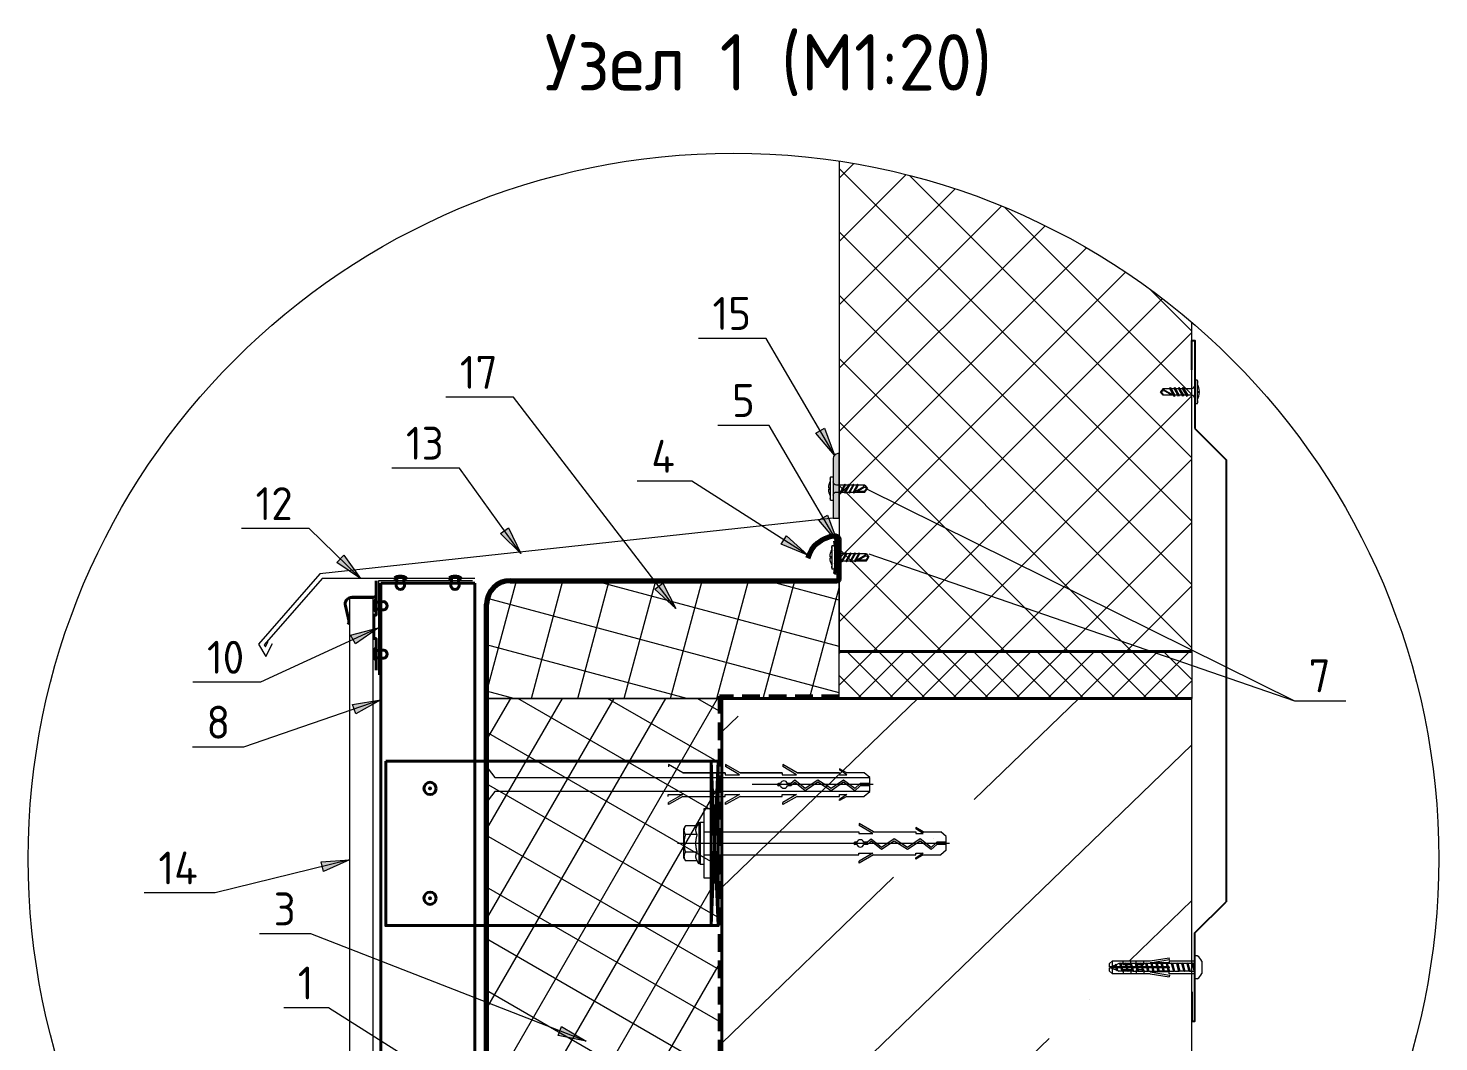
# Model space of a CAD drawing. Header units: millimetres. Extents: x -3689 to 3021565, y -698052 to -604547.
# Drawn here: x 2756339 to 2756939, y -677202 to -676771 of the extents above; entities that cross this region are included whole.
import ezdxf

# ---------------------------------------------------------------- set-up
doc = ezdxf.new("R2010")
doc.units = ezdxf.units.MM
doc.linetypes.add('DASHED2', pattern=[0.375, 0.25, -0.125])
doc.layers.get('0').update_dxf_attribs({"lineweight": 0})
for name, color, linetype, lineweight in [('_PP_Hatch', 9, 'Continuous', 9), ('_PP_Primary Line Continuous', 3, 'Continuous', 40), ('_Выноска', 7, 'Continuous', 15), ('K_Dim', 165, 'Continuous', 13), ('Аннотация', 7, 'Continuous', 20), ('гидроветрозащита', 10, 'Continuous', 70), ('Гидроизоляция монолита', 30, 'DASHED2', 50), ('Штрих Мин. Вата', 40, 'Continuous', 15)]:
    doc.layers.add(name, color=color, linetype=linetype, lineweight=lineweight)
doc.layers.add('S-METL', color=14, linetype='Continuous')
doc.styles.add('GOST-2.304_Type-B', font='GOST_Common.ttf')

# ---------------------------------------------------------------- blocks, each defined once
blk = doc.blocks.new('*U670')
at = {"color": 7}
for points in [[(-60.61, -10.61), (-50, 0)], [(-50, 0), (100.39, 0)], [(111, -10.61), (100.39, 0)], [(-80.61, -11.61), (-90.61, -11.61), (-90.61, -10.61), (-60.61, -10.61)], [(131, -11.61), (141, -11.61), (141, -10.61), (111, -10.61)]]:
    blk.add_lwpolyline(points, dxfattribs=at)
blk = doc.blocks.new('шуруп 4х40')
at = {"color": 0}
for p, q in [((-3.23, -2.91), (-3.23, 2.91)), ((-1.13, 5.33), (0, 5.33)), ((0, -5.33), (0, 5.33)), ((0, 1.92), (0.08, 2)), ((0.79, -1.73), (0, 1.1)), ((1.1, -2), (0.08, 2)), ((0.08, 2), (0.39, 1.73)), ((1.36, -1.73), (0.39, 1.73)), ((2.26, 1.73), (0.39, 1.73)), ((2.26, 1.73), (2.52, 2)), ((3.23, -1.73), (2.26, 1.73)), ((3.54, -2), (2.52, 2)), ((2.52, 2), (2.83, 1.73)), ((3.8, -1.73), (2.83, 1.73)), ((2.83, 1.73), (4.66, 1.73)), ((4.66, 1.73), (4.92, 2)), ((5.63, -1.73), (4.66, 1.73)), ((5.94, -2), (4.92, 2)), ((4.92, 2), (5.23, 1.73)), ((6.2, -1.73), (5.23, 1.73)), ((5.23, 1.73), (7.09, 1.73)), ((7.09, 1.73), (7.35, 2)), ((8.06, -1.73), (7.09, 1.73)), ((8.37, -2), (7.35, 2)), ((7.35, 2), (7.66, 1.73)), ((8.63, -1.73), (7.66, 1.73)), ((9.53, 1.73), (7.66, 1.73)), ((9.53, 1.73), (9.78, 2)), ((10.5, -1.73), (9.53, 1.73)), ((10.81, -2), (9.78, 2)), ((9.78, 2), (10.09, 1.73)), ((11.06, -1.73), (10.09, 1.73)), ((11.96, 1.73), (10.09, 1.73)), ((11.96, 1.73), (12.22, 2)), ((12.93, -1.73), (11.96, 1.73)), ((13.24, -2), (12.22, 2)), ((12.22, 2), (12.53, 1.73)), ((13.5, -1.73), (12.53, 1.73)), ((12.53, 1.73), (14.36, 1.73)), ((14.36, 1.73), (14.62, 2)), ((15.33, -1.73), (14.36, 1.73)), ((15.64, -2), (14.62, 2)), ((14.62, 2), (14.93, 1.73)), ((15.9, -1.73), (14.93, 1.73)), ((14.93, 1.73), (16.79, 1.73)), ((16.79, 1.73), (17.05, 2)), ((17.77, -1.73), (16.79, 1.73)), ((18.08, -2), (17.05, 2)), ((17.05, 2), (17.36, 1.73)), ((18.33, -1.73), (17.36, 1.73)), ((19.19, 1.73), (17.36, 1.73)), ((19.19, 1.73), (19.45, 2)), ((20.17, -1.73), (19.19, 1.73)), ((20.48, -2), (19.45, 2)), ((19.45, 2), (19.76, 1.73)), ((20.73, -1.73), (19.76, 1.73)), ((21.63, 1.73), (19.76, 1.73)), ((21.63, 1.73), (21.89, 2)), ((22.6, -1.73), (21.63, 1.73)), ((22.91, -2), (21.89, 2)), ((21.89, 2), (22.2, 1.73)), ((23.17, -1.73), (22.2, 1.73)), ((24.03, 1.73), (22.2, 1.73)), ((24.03, 1.73), (24.29, 2)), ((25, -1.73), (24.03, 1.73)), ((25.31, -2), (24.29, 2)), ((24.29, 2), (24.6, 1.73)), ((25.57, -1.73), (24.6, 1.73)), ((26.46, 1.73), (24.6, 1.73)), ((26.46, 1.73), (26.72, 2)), ((27.43, -1.73), (26.46, 1.73)), ((27.74, -2), (26.72, 2)), ((26.72, 2), (27.03, 1.73)), ((28, -1.73), (27.03, 1.73)), ((28.86, 1.73), (27.03, 1.73)), ((28.86, 1.73), (29.12, 2)), ((29.83, -1.73), (28.86, 1.73)), ((30.14, -2), (29.12, 2)), ((29.12, 2), (29.43, 1.73)), ((30.4, -1.73), (29.43, 1.73)), ((29.43, 1.73), (31.26, 1.73)), ((31.26, 1.73), (31.52, 2)), ((32.23, -1.73), (31.26, 1.73)), ((32.54, -2), (31.52, 2)), ((31.52, 2), (31.83, 1.73)), ((32.8, -1.73), (31.83, 1.73)), ((31.83, 1.73), (33.76, 1.73)), ((33.76, 1.73), (34.02, 2)), ((34.73, -1.73), (33.76, 1.73)), ((35.04, -2), (34.02, 2)), ((34.02, 2), (34.33, 1.73)), ((35.3, -1.73), (34.33, 1.73)), ((34.33, 1.73), (35.67, 1.73)), ((36.25, 1.5), (35.67, 1.73)), ((36.52, 1.68), (36.25, 1.5)), ((36.95, -1.22), (36.25, 1.5)), ((37.25, -1.39), (36.52, 1.68)), ((36.91, 1.24), (36.52, 1.68)), ((37.44, -1.02), (36.91, 1.24)), ((40, 0), (36.91, 1.24)), ((37.44, -1.02), (40, 0)), ((-1.13, -5.33), (0, -5.33)), ((0, -1.73), (0.79, -1.73)), ((0.79, -1.73), (1.1, -2)), ((1.36, -1.73), (1.1, -2)), ((1.36, -1.73), (3.23, -1.73)), ((3.23, -1.73), (3.54, -2)), ((3.8, -1.73), (3.54, -2)), ((3.8, -1.73), (5.63, -1.73)), ((5.63, -1.73), (5.94, -2)), ((6.2, -1.73), (5.94, -2)), ((6.2, -1.73), (8.06, -1.73)), ((8.06, -1.73), (8.37, -2)), ((8.63, -1.73), (8.37, -2)), ((8.63, -1.73), (10.5, -1.73)), ((10.5, -1.73), (10.81, -2)), ((11.06, -1.73), (10.81, -2)), ((11.06, -1.73), (12.93, -1.73)), ((12.93, -1.73), (13.24, -2)), ((13.5, -1.73), (13.24, -2)), ((13.5, -1.73), (15.33, -1.73)), ((15.33, -1.73), (15.64, -2)), ((15.9, -1.73), (15.64, -2)), ((15.9, -1.73), (17.77, -1.73)), ((17.77, -1.73), (18.08, -2)), ((18.33, -1.73), (18.08, -2)), ((18.33, -1.73), (20.17, -1.73)), ((20.17, -1.73), (20.48, -2)), ((20.73, -1.73), (20.48, -2)), ((20.73, -1.73), (22.6, -1.73)), ((22.6, -1.73), (22.91, -2)), ((23.17, -1.73), (22.91, -2)), ((23.17, -1.73), (25, -1.73)), ((25, -1.73), (25.31, -2)), ((25.57, -1.73), (25.31, -2)), ((25.57, -1.73), (27.43, -1.73)), ((27.43, -1.73), (27.74, -2)), ((28, -1.73), (27.74, -2)), ((28, -1.73), (29.83, -1.73)), ((29.83, -1.73), (30.14, -2)), ((30.4, -1.73), (30.14, -2)), ((30.4, -1.73), (32.23, -1.73)), ((32.23, -1.73), (32.54, -2)), ((32.8, -1.73), (32.54, -2)), ((32.8, -1.73), (34.73, -1.73)), ((34.73, -1.73), (35.04, -2)), ((35.3, -1.73), (35.04, -2)), ((35.3, -1.73), (35.67, -1.73)), ((35.67, -1.73), (36.95, -1.22)), ((36.95, -1.22), (37.25, -1.39)), ((37.25, -1.39), (37.44, -1.02))]:
    blk.add_line(p, q, dxfattribs=at)
for centre, start, end in [((1.84, 0.64), 122.32345, 155.86419), ((1.84, -0.64), 204.13581, 237.67655)]:
    blk.add_arc(centre, 5.56, start, end, dxfattribs=at)
blk = doc.blocks.new('дюбель 6х40')
for p, q in [((0, 3), (12, 3)), ((0, -3), (0, 3)), ((11.98, 3.63), (12.13, 4.52)), ((21, 2.11), (11.98, 3.63)), ((12, 3), (12, 2.1)), ((12, 2.1), (21, 2.1)), ((12, 0.3), (40, 0.3)), ((12, -0.3), (12, 0.3)), ((21, 3), (12.13, 4.52)), ((21, 3), (38.61, 3)), ((24.01, 1.2), (24.01, 3)), ((24.01, 1.2), (27.61, 1.2)), ((27.61, 1.2), (27.61, 3)), ((30.01, 1.2), (30.01, 3)), ((30.01, 1.2), (33.61, 1.2)), ((33.61, 1.2), (33.61, 3)), ((38.61, 3), (38.61, 0.3)), ((40, 1.8), (38.61, 3)), ((40, 1.8), (40, 0.3)), ((12, -3), (0, -3)), ((21, -2.11), (11.98, -3.63)), ((11.98, -3.63), (12.13, -4.52)), ((12, -0.3), (40, -0.3)), ((12, -2.1), (21, -2.1)), ((12, -3), (12, -2.1)), ((21, -3), (12.13, -4.52)), ((38.61, -3), (21, -3)), ((24.01, -1.2), (27.61, -1.2)), ((24.01, -1.2), (24.01, -3)), ((27.61, -1.2), (27.61, -3)), ((30.01, -1.2), (33.61, -1.2)), ((30.01, -1.2), (30.01, -3)), ((33.61, -1.2), (33.61, -3)), ((38.61, -0.3), (38.61, -3)), ((40, -1.8), (38.61, -3)), ((40, -0.3), (40, -1.8))]:
    blk.add_line(p, q)
blk = doc.blocks.new('*U669')
at = {"color": 7}
blk.add_blockref('шуруп 4х40', (0, 0), dxfattribs=at)
at = {"color": 4}
blk.add_blockref('дюбель 6х40', (0, 0), dxfattribs=at)
blk = doc.blocks.new('4.2x16')
at = {"lineweight": 0}
for p, q in [((-1.2, 5.3), (-1.2, -5.3)), ((14.88, 1.6), (16, 0))]:
    blk.add_line(p, q, dxfattribs=at)
for points in [[(-1.2, 3.6, 0.114819), (-2.1, 0.25), (-1.6, 0.25), (-1.6, -0.25), (-2.1, -0.25, 0.114819), (-1.2, -3.6)], [(0, -5.3), (0, 5.3, 0.414214), (-0.2, 5.5), (-1, 5.5, 0.414214), (-1.2, 5.3, 0.209763), (-1.2, 3.8)], [(0, 3.1, 0.414214), (1.5, 1.6), (3.3, 1.6), (3.59, 2.1)], [(14.23, -0.83, 0.131652), (14.88, -1.6), (16, 0), (14.23, -0.83), (9.88, 1.6), (14.88, 1.6), (14.72, 1.3), (15.72, -0.13)], [(-1.2, -3.8, 0.209763), (-1.2, -5.3, 0.414214), (-1, -5.5), (-0.2, -5.5, 0.414214), (0, -5.3)], [(5.15, -1.6), (1.5, -1.6, 0.414214), (0, -3.1)]]:
    blk.add_lwpolyline(points, format="xyb", dxfattribs=at)
for points in [[(0, -1.6), (0, -1.6), (0, 1.6)], [(3.59, 2.1), (5.44, -2.1)], [(3.88, 1.6), (5.3, 1.6)], [(5.59, 2.1), (7.44, -2.1)], [(5.88, 1.6), (7.3, 1.6)], [(7.59, 2.1), (9.44, -2.1)], [(7.88, 1.6), (9.3, 1.6)], [(14.72, 1.3), (11.03, 1.3), (14.57, -0.67)], [(7.15, -1.6), (5.73, -1.6)], [(9.15, -1.6), (7.73, -1.6)], [(11.15, -1.6), (9.73, -1.6)], [(11.73, -1.6), (11.44, -2.1)], [(14.88, -1.6), (11.73, -1.6)]]:
    blk.add_lwpolyline(points, dxfattribs=at)
for points in [[(3.59, 2.1), (5.73, -1.6), (5.44, -2.1), (3.3, 1.6)], [(5.3, 1.6), (5.59, 2.1), (7.73, -1.6), (7.44, -2.1)], [(7.3, 1.6), (7.59, 2.1), (9.73, -1.6), (9.44, -2.1)], [(9.59, 2.1), (11.44, -2.1), (9.3, 1.6), (9.59, 2.1), (11.73, -1.6)]]:
    blk.add_lwpolyline(points, close=True, dxfattribs=at)
blk = doc.blocks.new('*U671')
at = {"color": 7}
blk.add_blockref('4.2x16', (0, 0), dxfattribs=at)

msp = doc.modelspace()

# ---------------------------------------------------------------- hatches: boundary and pattern name
for points in [[(2756682.0059, -676952.933), (2756674.1062, -676943.6555), (2756677.7557, -676941.5131)], [(2756683.274, -676989.9469), (2756675.3743, -676980.6695), (2756679.0238, -676978.5271)], [(2756548.585, -676994.8258), (2756539.8625, -676986.3173), (2756543.2986, -676983.8471)], [(2756670.6067, -676995.5373), (2756659.3497, -676990.8726), (2756661.624, -676987.3038)], [(2756480.3318, -677005.428), (2756470.2561, -676998.5755), (2756473.2074, -676995.5427)], [(2756614.535, -677018.2229), (2756605.5403, -677010.0027), (2756608.8942, -677007.4221)], [(2756489.0086, -677057.0607), (2756478.3518, -677062.9691), (2756476.9737, -677058.968)], [(2756475.716, -677125.1678), (2756464.5652, -677130.0807), (2756463.5574, -677125.9706)], [(2756576.3227, -677202.2504), (2756564.3741, -677199.8609), (2756565.912, -677195.9184)]]:
    msp.add_hatch(color=256).paths.add_polyline_path(points, flags=0)
msp.add_hatch(color=256).paths.add_polyline_path([(2756488.0086, -677026.428), (2756478.2878, -677033.2243), (2756476.0819, -677029.6129)])
at = {"layer": '_Выноска'}
h = msp.add_hatch(color=256, dxfattribs=at)
h.set_gradient(color2=(0, 0, 0))
edge = h.paths.add_edge_path()
edge.add_line((2756681.4201, -676954.7248), (2756681.4201, -676979.7248))
edge.add_line((2756681.4201, -676979.7248), (2756684.0086, -676979.7248))
edge.add_line((2756684.0086, -676979.7248), (2756684.0086, -676952.3472))
edge.add_line((2756684.0086, -676952.3472), (2756683.4201, -676952.3472))
edge.add_arc((2756683.4201, -676954.3472), 2, 90, 180)
edge.add_line((2756681.4201, -676954.3472), (2756681.4201, -676954.7248))

# ---------------------------------------------------------------- linework, layer by layer
for p, q in [((2756652.8854, -676903.3265), (2756624.0854, -676903.3265)), ((2756682.0059, -676952.933), (2756652.8854, -676903.3265)), ((2756545.4115, -676928.3865), (2756516.6115, -676928.3865)), ((2756614.535, -677018.2229), (2756545.4115, -676928.3865)), ((2756654.1535, -676940.3404), (2756632.3535, -676940.3404)), ((2756683.274, -676989.9469), (2756654.1535, -676940.3404)), ((2756674.1062, -676943.6555), (2756677.7557, -676941.5131)), ((2756682.0059, -676952.933), (2756674.1062, -676943.6555)), ((2756677.7557, -676941.5131), (2756682.0059, -676952.933)), ((2756522.487, -676958.5222), (2756493.687, -676958.5222)), ((2756548.585, -676994.8258), (2756522.487, -676958.5222)), ((2756621.2384, -676964.0761), (2756598.0384, -676964.0761)), ((2756670.6067, -676995.5373), (2756621.2384, -676964.0761)), ((2756695.8213, -676967.4308), (2756877.6438, -677057.4436)), ((2756675.3743, -676980.6695), (2756679.0238, -676978.5271)), ((2756679.0238, -676978.5271), (2756683.274, -676989.9469)), ((2756458.5228, -676984.2052), (2756429.7228, -676984.2052)), ((2756480.3318, -677005.428), (2756458.5228, -676984.2052)), ((2756539.8625, -676986.3173), (2756543.2986, -676983.8471)), ((2756543.2986, -676983.8471), (2756548.585, -676994.8258)), ((2756683.274, -676989.9469), (2756675.3743, -676980.6695)), ((2756548.585, -676994.8258), (2756539.8625, -676986.3173)), ((2756659.3497, -676990.8726), (2756661.624, -676987.3038)), ((2756670.6067, -676995.5373), (2756659.3497, -676990.8726)), ((2756661.624, -676987.3038), (2756670.6067, -676995.5373)), ((2756470.2561, -676998.5755), (2756473.2074, -676995.5427)), ((2756473.2074, -676995.5427), (2756480.3318, -677005.428)), ((2756696.5541, -676994.9735), (2756877.6438, -677057.4436)), ((2756480.3318, -677005.428), (2756470.2561, -676998.5755)), ((2756605.5403, -677010.0027), (2756608.8942, -677007.4221)), ((2756608.8942, -677007.4221), (2756614.535, -677018.2229)), ((2756614.535, -677018.2229), (2756605.5403, -677010.0027)), ((2756488.0086, -677026.428), (2756437.8477, -677049.5559)), ((2756476.0819, -677029.6129), (2756488.0086, -677026.428)), ((2756488.0086, -677026.428), (2756478.2878, -677033.2243)), ((2756478.2878, -677033.2243), (2756476.0819, -677029.6129)), ((2756437.8477, -677049.5559), (2756409.0477, -677049.5559)), ((2756489.0086, -677057.0607), (2756430.63, -677077.168)), ((2756476.9737, -677058.968), (2756489.0086, -677057.0607)), ((2756489.0086, -677057.0607), (2756478.3518, -677062.9691)), ((2756877.6438, -677057.4436), (2756899.4438, -677057.4436)), ((2756478.3518, -677062.9691), (2756476.9737, -677058.968)), ((2756430.63, -677077.168), (2756408.83, -677077.168)), ((2756475.716, -677125.1678), (2756418.6001, -677139.173)), ((2756463.5574, -677125.9706), (2756475.716, -677125.1678)), ((2756464.5652, -677130.0807), (2756463.5574, -677125.9706)), ((2756475.716, -677125.1678), (2756464.5652, -677130.0807)), ((2756418.6001, -677139.173), (2756388.4001, -677139.173)), ((2756459.241, -677156.5812), (2756437.441, -677156.5812)), ((2756576.3227, -677202.2504), (2756459.241, -677156.5812)), ((2756466.6868, -677188.0904), (2756447.6868, -677188.0904)), ((2756512.8505, -677217.1683), (2756466.6868, -677188.0904)), ((2756564.3741, -677199.8609), (2756565.912, -677195.9184)), ((2756565.912, -677195.9184), (2756576.3227, -677202.2504)), ((2756576.3227, -677202.2504), (2756564.3741, -677199.8609))]:
    msp.add_line(p, q)
at = {"color": 9, "ltscale": 7}
for p, q in [((2756617.5312, -677098.0998), (2756635.5155, -677098.0998)), ((2756641.5818, -677097.3152), (2756635.6769, -677100.7244)), ((2756641.7921, -677098.0998), (2756635.6769, -677101.6304)), ((2756635.6769, -677101.6304), (2756635.6769, -677100.7126)), ((2756698.5529, -677113.1863), (2756692.4378, -677109.6557)), ((2756698.3427, -677113.9709), (2756692.4378, -677110.5616)), ((2756719.6755, -677113.1863), (2756716.6179, -677111.421)), ((2756719.6755, -677113.9709), (2756716.6179, -677111.874)), ((2756626.5368, -677113.1863), (2756692.2763, -677113.1863)), ((2756698.5529, -677113.1863), (2756716.5372, -677113.1863)), ((2756698.5529, -677113.1863), (2756716.5372, -677113.1863)), ((2756716.5372, -677113.1863), (2756716.5372, -677113.9709)), ((2756716.5372, -677113.9709), (2756719.6755, -677113.9709)), ((2756719.6755, -677113.1863), (2756727.1549, -677113.1863)), ((2756729.5086, -677115.1477), (2756727.1549, -677113.1863)), ((2756729.1164, -677118.5705), (2756729.1164, -677117.6412)), ((2756729.5086, -677121.0518), (2756729.5086, -677115.1477)), ((2756626.5368, -677123.0133), (2756692.2763, -677123.0133)), ((2756698.3427, -677122.2287), (2756692.4378, -677125.6379)), ((2756698.5529, -677123.0133), (2756692.4378, -677126.5438)), ((2756695.9472, -677118.5705), (2756694.9918, -677118.5705)), ((2756698.5529, -677123.0133), (2756716.5372, -677123.0133)), ((2756716.5372, -677123.0133), (2756716.5372, -677122.2287)), ((2756716.5372, -677122.2287), (2756719.6755, -677122.2287)), ((2756719.6755, -677122.2287), (2756716.6179, -677124.3256)), ((2756719.6755, -677123.0133), (2756716.6179, -677124.7786)), ((2756719.6755, -677123.0133), (2756727.1549, -677123.0133)), ((2756729.5086, -677121.0518), (2756727.1549, -677123.0133)), ((2756692.4378, -677126.5438), (2756692.4378, -677125.6261)), ((2756716.6179, -677124.7786), (2756716.6179, -677124.3197))]:
    msp.add_line(p, q, dxfattribs=at)
at = {"color": 9, "ltscale": 5}
for p, q in [((2756617.8431, -677111.8533), (2756618.5294, -677110.6646)), ((2756617.8431, -677124.3462), (2756617.8431, -677111.8533)), ((2756623.5958, -677110.6646), (2756618.5294, -677110.6646)), ((2756624.2821, -677109.3768), (2756623.5958, -677110.6646)), ((2756624.2821, -677109.3768), (2756624.2821, -677126.8228)), ((2756623.5958, -677114.3822), (2756618.5294, -677114.3822)), ((2756623.5958, -677121.8174), (2756618.5294, -677121.8174)), ((2756617.8431, -677124.3462), (2756618.5294, -677125.535)), ((2756623.5958, -677125.535), (2756618.5294, -677125.535)), ((2756624.2821, -677126.8228), (2756623.5958, -677125.535))]:
    msp.add_line(p, q, dxfattribs=at)
at = {"color": 9}
for p, q in [((2756624.7774, -677109.3768), (2756624.2821, -677109.3768)), ((2756624.7774, -677126.8228), (2756624.2821, -677126.8228))]:
    msp.add_line(p, q, dxfattribs=at)
at = {"color": 9, "ltscale": 3}
msp.add_line((2756624.7774, -677109.3768), (2756624.7774, -677126.8228), dxfattribs=at)
at = {"color": 9, "ltscale": 10}
msp.add_line((2756730.9428, -677118.0998), (2756615.1471, -677118.0998), dxfattribs=at)
at = {"color": 9, "ltscale": 7}
for points in [[(2756617.5312, -677088.0998), (2756635.5155, -677088.0998), (2756617.5312, -677088.0998), (2756611.4161, -677084.5692), (2756611.4161, -677085.4869)], [(2756635.5155, -677088.0998), (2756635.5155, -677088.8843), (2756641.5818, -677088.8843), (2756635.6769, -677085.4751)], [(2756641.7921, -677088.0998), (2756659.7763, -677088.0998), (2756641.7921, -677088.0998), (2756635.6769, -677084.5692), (2756635.6769, -677085.4869)], [(2756635.5155, -677098.0998), (2756635.5155, -677097.3152), (2756641.5818, -677097.3152)], [(2756691.4664, -677117.629), (2756690.644, -677117.629)], [(2756692.2763, -677113.1863), (2756692.2763, -677113.9709), (2756698.3427, -677113.9709)], [(2756729.1164, -677117.6412), (2756725.4378, -677117.6412), (2756723.0963, -677119.7963), (2756718.3743, -677116.1714), (2756713.0278, -677119.7963), (2756707.3301, -677116.1714), (2756701.9836, -677119.7963), (2756697.5737, -677116.2494), (2756695.9472, -677117.629), (2756694.4601, -677117.629)], [(2756729.1164, -677118.5705), (2756725.4378, -677118.5705), (2756723.0963, -677120.7256), (2756718.3743, -677117.1007), (2756713.0278, -677120.7256), (2756707.3301, -677117.1007), (2756701.9836, -677120.7256), (2756697.5737, -677117.1787), (2756695.9472, -677118.5705), (2756694.4601, -677118.5705)], [(2756691.4664, -677118.5705), (2756690.644, -677118.5705)], [(2756692.2763, -677123.0133), (2756692.2763, -677122.2287), (2756698.3427, -677122.2287)]]:
    msp.add_lwpolyline(points, dxfattribs=at)
at = {"color": 9, "ltscale": 5}
msp.add_lwpolyline([(2756626.5368, -677103.2404), (2756629.5086, -677103.2404), (2756629.5086, -677132.9591), (2756626.5368, -677132.9591)], close=True, dxfattribs=at)
at = {"color": 9, "ltscale": 7}
msp.add_lwpolyline([(2756624.7774, -677127.0154), (2756626.5368, -677127.0154), (2756626.5368, -677109.1842), (2756624.7774, -677109.1842)], close=True, dxfattribs=at)
for centre, radius, start, end in [((2756690.644, -677118.0998), 0.4707, 90, 270), ((2756692.9632, -677118.0998), 1.5691, 17.4576031, 162.5423969), ((2756692.9632, -677118.0998), 1.5691, 197.4576031, 342.5423969)]:
    msp.add_arc(centre, radius, start, end, dxfattribs=at)
at = {"color": 9, "ltscale": 5}
for points in [[(2756618.5294, -677110.6646), (2756617.4562, -677112.5234), (2756618.5294, -677114.3822)], [(2756623.5958, -677114.3822), (2756622.5226, -677112.5234), (2756623.5958, -677110.6646)], [(2756618.5294, -677114.3822), (2756617.4562, -677118.0998), (2756618.5294, -677121.8174)], [(2756623.5958, -677121.8174), (2756622.5226, -677118.0998), (2756623.5958, -677114.3822)], [(2756618.5294, -677121.8174), (2756617.4562, -677123.6762), (2756618.5294, -677125.535)], [(2756623.5958, -677125.535), (2756622.5226, -677123.6762), (2756623.5958, -677121.8174)]]:
    msp.add_rational_spline(points, [1.31624349047, 1.51986706708, 1.31624349047], degree=2, dxfattribs=at)
at = {"layer": '_PP_Hatch', "linetype": 'Continuous', "ltscale": 10}
for p, q in [((2756634.0086, -677136.9171), (2756717.3576, -677056.428)), ((2756634.0086, -677106.428), (2756634.0086, -677056.428)), ((2756741.3882, -677099.4285), (2756785.9165, -677056.428)), ((2756634.0086, -677070.7106), (2756640.9634, -677063.9945)), ((2756634.0086, -677269.3302), (2756834.0086, -677076.1924)), ((2756724.2589, -677115.97), (2756724.2589, -677115.97)), ((2756634.0086, -677203.1237), (2756707.1296, -677132.5116)), ((2756634.0086, -677196.428), (2756634.0086, -677146.428)), ((2756807.5544, -677167.9456), (2756834.0086, -677142.399)), ((2756790.4251, -677184.4872), (2756790.4251, -677184.4872)), ((2756687.6494, -677283.7365), (2756773.2958, -677201.0287))]:
    msp.add_line(p, q, dxfattribs=at)
at = {"layer": '_PP_Hatch', "ltscale": 10}
msp.add_line((2756634.0086, -677056.428), (2756634.0086, -677424.5173), dxfattribs=at)
at = {"layer": '_PP_Primary Line Continuous'}
msp.add_line((2756463.0992, -677003.428), (2756463.0992, -677003.428), dxfattribs=at)
at = {"layer": '_PP_Primary Line Continuous', "color": 217, "true_color": 0x93278f}
for p, q in [((2756489.0086, -677320.428), (2756489.0086, -677007.428)), ((2756489.0086, -677007.428), (2756529.0086, -677007.428)), ((2756529.0086, -677007.428), (2756529.0086, -677320.428))]:
    msp.add_line(p, q, dxfattribs=at)
at = {"layer": '_PP_Primary Line Continuous', "ltscale": 10}
for p, q in [((2756684.0086, -677006.428), (2756544.0086, -677006.428)), ((2756534.0086, -677016.428), (2756534.0086, -677056.428)), ((2756684.0086, -677036.428), (2756834.0086, -677036.428)), ((2756534.0086, -677056.428), (2756534.0086, -677306.428)), ((2756834.0086, -677056.428), (2756634.0086, -677056.428)), ((2756634.0086, -677056.428), (2756634.0086, -677424.5173))]:
    msp.add_line(p, q, dxfattribs=at)
at = {"layer": '_PP_Primary Line Continuous', "color": 116, "true_color": 0x136734}
msp.add_lwpolyline([(2756682.0086, -676989.428), (2756684.0086, -677003.428), (2756684.0086, -676989.428), (2756682.0086, -677003.428)], dxfattribs=at)
at = {"layer": '_PP_Primary Line Continuous', "color": 6}
msp.add_lwpolyline([(2756487.0086, -677006.428), (2756487.0086, -677012.428, -0.41421356), (2756486.0086, -677013.428), (2756476.8209, -677013.428, 0.48584714), (2756473.9057, -677017.136), (2756475.3939, -677023.2637, -0.14428134), (2756475.3392, -677024.3931), (2756475.1343, -677024.9819)], format="xyb", dxfattribs=at)
msp.add_lwpolyline([(2756487.0086, -677044.428), (2756487.0086, -677031.0182), (2756486.0086, -677031.0182), (2756486.0086, -677021.0182), (2756487.0086, -677021.0182), (2756487.0086, -677006.428)], dxfattribs=at)
at = {"layer": '_PP_Primary Line Continuous', "color": 116, "true_color": 0x136734}
for points in [[(2756494.8139, -677005.1745), (2756494.8139, -677005.428), (2756495.8139, -677005.428), (2756495.8139, -677007.4312, 1.79508785), (2756498.8139, -677007.4312), (2756498.8139, -677005.428), (2756499.8139, -677005.428), (2756499.8139, -677005.1745, 0.29532048)], [(2756518.0608, -677005.1745), (2756518.0608, -677005.428), (2756519.0608, -677005.428), (2756519.0608, -677007.4312, 1.79508785), (2756522.0608, -677007.4312), (2756522.0608, -677005.428), (2756523.0608, -677005.428), (2756523.0608, -677005.1745, 0.29532048)], [(2756486.7551, -677019.5436), (2756487.0086, -677019.5436), (2756487.0086, -677018.5436), (2756489.0118, -677018.5436, 1.79508785), (2756489.0118, -677015.5436), (2756487.0086, -677015.5436), (2756487.0086, -677014.5436), (2756486.7551, -677014.5436, 0.29532048)], [(2756486.7551, -677040.1279), (2756487.0086, -677040.1279), (2756487.0086, -677039.1279), (2756489.0118, -677039.1279, 1.79508785), (2756489.0118, -677036.1279), (2756487.0086, -677036.1279), (2756487.0086, -677035.1279), (2756486.7551, -677035.1279, 0.29532048)]]:
    msp.add_lwpolyline(points, format="xyb", close=True, dxfattribs=at)
at = {"layer": '_PP_Primary Line Continuous', "color": 159, "true_color": 0x22346e}
msp.add_lwpolyline([(2756491.0643, -677083.0998), (2756632.5086, -677083.0998), (2756632.5086, -677153.0998), (2756491.0643, -677153.0998)], close=True, dxfattribs=at)
msp.add_lwpolyline([(2756632.5086, -677153.0998), (2756629.5086, -677153.0998), (2756629.5086, -677083.0998), (2756632.5086, -677083.0998), (2756629.5086, -677153.0998), (2756632.5086, -677153.0998), (2756629.5086, -677083.0998)], dxfattribs=at)
at = {"layer": '_PP_Primary Line Continuous', "color": 7}
for centre, radius in [((2756509.9192, -677094.7394), 2.6067), ((2756509.9192, -677094.7394), 0.2098), ((2756509.9192, -677141.4601), 2.6067), ((2756509.9192, -677141.4601), 0.2098)]:
    msp.add_circle(centre, radius, dxfattribs=at)
at = {"layer": '_PP_Primary Line Continuous', "ltscale": 10}
msp.add_arc((2756544.0086, -677016.428), 10, 90, 180, dxfattribs=at)
at = {"layer": '_Выноска'}
for p, q in [((2756681.4201, -676954.3472), (2756681.4201, -676954.7248)), ((2756681.4201, -676954.7248), (2756681.4201, -676954.7248)), ((2756681.4201, -676954.7248), (2756681.4201, -676979.7248)), ((2756684.0086, -676952.3472), (2756683.4201, -676952.3472)), ((2756684.0086, -676979.7248), (2756684.0086, -676952.3472)), ((2756681.4201, -676979.7248), (2756684.0086, -676979.7248))]:
    msp.add_line(p, q, dxfattribs=at)
msp.add_circle((2756639.0153, -677124.559), 300, dxfattribs=at)
msp.add_arc((2756683.4201, -676954.3472), 2, 90, 180, dxfattribs=at)
at = {"layer": 'K_Dim'}
for p, q in [((2756684.0086, -677056.428), (2756684.0086, -677036.428)), ((2756834.0086, -677036.428), (2756834.0086, -677056.428))]:
    msp.add_line(p, q, dxfattribs=at)
at = {"layer": 'Аннотация', "color": 7}
for p, q in [((2756684.0086, -676827.9522), (2756684.0086, -677036.428)), ((2756834.0086, -677036.428), (2756834.0086, -676896.5731)), ((2756681.4201, -676954.7248), (2756681.4201, -676979.7248)), ((2756681.4201, -676979.7248), (2756463.0992, -677003.428)), ((2756684.0086, -677005.428), (2756684.0086, -676989.428)), ((2756463.0992, -677003.428), (2756436.9256, -677033.4379)), ((2756464.0086, -677005.428), (2756439.3991, -677033.6446)), ((2756529.0086, -677005.428), (2756464.0086, -677005.428)), ((2756528.0086, -677006.428), (2756488.0086, -677006.428)), ((2756488.0086, -677006.428), (2756488.0086, -677046.428)), ((2756544.0086, -677006.428), (2756683.0086, -677006.428)), ((2756684.0086, -677056.428), (2756684.0086, -677006.428)), ((2756485.716, -677013.9151), (2756475.716, -677013.9151)), ((2756475.716, -677013.9151), (2756475.716, -677313.9151)), ((2756485.716, -677313.9151), (2756485.716, -677013.9151)), ((2756534.0086, -677306.428), (2756534.0086, -677016.428)), ((2756436.9256, -677033.4379), (2756440.0818, -677038.5804)), ((2756439.3991, -677033.6446), (2756439.9222, -677034.4969)), ((2756439.9222, -677034.4969), (2756441.0866, -677032.218)), ((2756440.0818, -677038.5804), (2756442.8676, -677033.128)), ((2756684.0086, -677036.428), (2756834.0086, -677036.428)), ((2756534.0086, -677056.428), (2756684.0086, -677056.428)), ((2756634.0086, -677056.428), (2756534.0086, -677056.428)), ((2756634.0086, -677320.428), (2756634.0086, -677056.428)), ((2756834.0086, -677056.428), (2756684.0086, -677056.428)), ((2756834.0086, -677352.545), (2756834.0086, -677056.428)), ((2756698.4428, -677093.0998), (2756647.0086, -677093.0998)), ((2756663.4472, -677093.5705), (2756662.4918, -677093.5705)), ((2756696.6164, -677093.5705), (2756696.6164, -677092.6412)), ((2756697.0086, -677096.0518), (2756697.0086, -677090.1477)), ((2756617.321, -677097.3152), (2756611.4161, -677100.7244)), ((2756617.5312, -677098.0998), (2756611.4161, -677101.6304)), ((2756641.7921, -677098.0998), (2756659.7763, -677098.0998)), ((2756665.8427, -677097.3152), (2756659.9378, -677100.7244)), ((2756666.0529, -677098.0998), (2756659.9378, -677101.6304)), ((2756666.0529, -677098.0998), (2756684.0372, -677098.0998)), ((2756684.0372, -677098.0998), (2756684.0372, -677097.3152)), ((2756684.0372, -677097.3152), (2756687.1755, -677097.3152)), ((2756687.1755, -677097.3152), (2756684.1179, -677099.4121)), ((2756687.1755, -677098.0998), (2756684.1179, -677099.8651)), ((2756684.1179, -677099.8651), (2756684.1179, -677099.4062)), ((2756687.1755, -677098.0998), (2756694.6549, -677098.0998)), ((2756697.0086, -677096.1383), (2756694.6549, -677098.0998)), ((2756611.4161, -677101.6304), (2756611.4161, -677100.7126)), ((2756659.9378, -677101.6304), (2756659.9378, -677100.7126)), ((2756692.4378, -677109.6557), (2756692.4378, -677110.5734)), ((2756716.6179, -677111.421), (2756716.6179, -677111.8799))]:
    msp.add_line(p, q, dxfattribs=at)
for points in [[(2756682.0086, -677003.428), (2756684.0086, -677003.428), (2756684.0086, -676989.428), (2756682.0086, -676989.428), (2756682.0086, -677003.428)], [(2756696.948, -677096.0998), (2756537.4358, -677096.0998), (2756534.6484, -677099.7503), (2756534.6484, -677099.7503), (2756534.0086, -677099.7503), (2756534.0086, -677086.4492), (2756534.6484, -677086.4492), (2756534.6484, -677086.4492), (2756537.4358, -677090.0998), (2756696.9434, -677090.0998)], [(2756647.0086, -677088.0998), (2756659.7763, -677088.0998), (2756659.7763, -677088.8843), (2756665.8427, -677088.8843), (2756659.9378, -677085.4751)], [(2756666.0529, -677088.0998), (2756659.9378, -677084.5692), (2756659.9378, -677085.4869)], [(2756684.0372, -677088.0998), (2756666.0529, -677088.0998), (2756684.0372, -677088.0998), (2756684.0372, -677088.8843), (2756687.1755, -677088.8843), (2756684.1179, -677086.7875)], [(2756697.0086, -677090.0612), (2756694.6549, -677088.0998), (2756687.1755, -677088.0998), (2756684.1179, -677086.3345), (2756684.1179, -677086.7934)], [(2756658.9664, -677092.629), (2756658.144, -677092.629)], [(2756658.9664, -677093.5705), (2756658.144, -677093.5705)], [(2756696.6164, -677092.6412), (2756692.9378, -677092.6412), (2756690.5963, -677094.7963), (2756685.8743, -677091.1714), (2756680.5278, -677094.7963), (2756674.8301, -677091.1714), (2756669.4836, -677094.7963), (2756665.0737, -677091.2494), (2756663.4472, -677092.629), (2756661.9601, -677092.629)], [(2756696.6164, -677093.5705), (2756692.9378, -677093.5705), (2756690.5963, -677095.7256), (2756685.8743, -677092.1007), (2756680.5278, -677095.7256), (2756674.8301, -677092.1007), (2756669.4836, -677095.7256), (2756665.0737, -677092.1787), (2756663.4472, -677093.5705), (2756661.9601, -677093.5705)], [(2756611.2546, -677098.0998), (2756611.2546, -677097.3152), (2756617.321, -677097.3152)], [(2756659.7763, -677098.0998), (2756659.7763, -677097.3152), (2756665.8427, -677097.3152)]]:
    msp.add_lwpolyline(points, dxfattribs=at)
for centre, radius, start, end in [((2756682.8529, -677000.133), 12.7005, 94.7820199, 164.6311534), ((2756544.0086, -677016.428), 10, 90, 180), ((2756683.0086, -677005.428), 1, 270, 0), ((2756658.144, -677093.0998), 0.4707, 90, 270), ((2756660.4632, -677093.0998), 1.5691, 17.4576031, 162.5423969), ((2756660.4632, -677093.0998), 1.5691, 197.4576031, 342.5423969)]:
    msp.add_arc(centre, radius, start, end, dxfattribs=at)
at = {"layer": 'гидроветрозащита'}
for p, q in [((2756681.7942, -676987.4768), (2756681.7942, -676987.4768)), ((2756681.7942, -676987.4768), (2756681.7942, -676987.4768)), ((2756684.0086, -677005.428), (2756684.0086, -676989.428)), ((2756544.0086, -677006.428), (2756683.0086, -677006.428)), ((2756534.0086, -677306.428), (2756534.0086, -677016.428))]:
    msp.add_line(p, q, dxfattribs=at)
for centre, radius, start, end in [((2756682.8529, -677000.133), 12.7005, 94.7820199, 164.6311534), ((2756682.1562, -676989.2982), 1.857, 355.9906888, 101.2421929), ((2756682.1562, -676989.2982), 1.857, 355.9906888, 101.2421929), ((2756544.0086, -677016.428), 10, 90, 180), ((2756683.0086, -677005.428), 1, 270, 0)]:
    msp.add_arc(centre, radius, start, end, dxfattribs=at)
at = {"layer": 'Гидроизоляция монолита', "ltscale": 30}
for p, q in [((2756684.0086, -677055.428), (2756633.0086, -677055.428)), ((2756633.0086, -677055.428), (2756633.0086, -677424.4989))]:
    msp.add_line(p, q, dxfattribs=at)
at = {"layer": 'Штрих Мин. Вата', "linetype": 'Continuous'}
for p, q in [((2756684.0086, -676835.2318), (2756690.2705, -676828.97)), ((2756834.0086, -676981.1241), (2756684.0086, -676831.1241)), ((2756684.0086, -676862.1726), (2756712.4864, -676833.6948)), ((2756834.0086, -676954.1834), (2756713.8742, -676834.0489)), ((2756684.0086, -676889.1133), (2756733.3464, -676839.7756)), ((2756684.0086, -676916.0541), (2756753.0042, -676847.0586)), ((2756834.0086, -676927.2426), (2756754.4036, -676847.6375)), ((2756684.0086, -676942.9949), (2756771.5709, -676855.4327)), ((2756834.0086, -677008.0649), (2756684.0086, -676858.0649)), ((2756684.0086, -676969.9357), (2756789.1278, -676864.8165)), ((2756684.0086, -676996.8764), (2756805.7346, -676875.1504)), ((2756834.0086, -676900.3018), (2756816.1255, -676882.4186)), ((2756834.0086, -677035.0057), (2756684.0086, -676885.0057)), ((2756684.0086, -677023.8172), (2756821.4337, -676886.3921)), ((2756698.3386, -677036.428), (2756834.0086, -676900.758)), ((2756808.4902, -677036.428), (2756684.0086, -676911.9464)), ((2756725.2794, -677036.428), (2756834.0086, -676927.6987)), ((2756781.5495, -677036.428), (2756684.0086, -676938.8872)), ((2756752.2201, -677036.428), (2756834.0086, -676954.6395)), ((2756754.6087, -677036.428), (2756684.0086, -676965.828)), ((2756779.1609, -677036.428), (2756834.0086, -676981.5803)), ((2756727.6679, -677036.428), (2756684.0086, -676992.7687)), ((2756534.0086, -677053.9813), (2756546.7505, -677006.428)), ((2756553.0751, -677056.428), (2756566.4725, -677006.428)), ((2756572.7971, -677056.428), (2756586.1945, -677006.428)), ((2756684.0086, -677034.346), (2756579.8174, -677006.428)), ((2756592.5191, -677056.428), (2756605.9165, -677006.428)), ((2756612.2411, -677056.428), (2756625.6386, -677006.428)), ((2756631.9631, -677056.428), (2756645.3606, -677006.428)), ((2756651.6851, -677056.428), (2756665.0826, -677006.428)), ((2756684.0086, -677014.624), (2756653.4209, -677006.428)), ((2756671.4071, -677056.428), (2756684.0086, -677009.3985)), ((2756806.1017, -677036.428), (2756834.0086, -677008.521)), ((2756684.0086, -677054.068), (2756534.3183, -677013.9586)), ((2756700.7271, -677036.428), (2756684.0086, -677019.7095)), ((2756619.2128, -677056.428), (2756534.0086, -677033.5976)), ((2756684.0086, -677037.2876), (2756684.8682, -677036.428)), ((2756684.0086, -677050.758), (2756698.3386, -677036.428)), ((2756707.2568, -677056.428), (2756687.2568, -677036.428)), ((2756691.809, -677056.428), (2756711.809, -677036.428)), ((2756720.7271, -677056.428), (2756700.7271, -677036.428)), ((2756705.2794, -677056.428), (2756725.2794, -677036.428)), ((2756734.1975, -677056.428), (2756714.1975, -677036.428)), ((2756718.7498, -677056.428), (2756738.7498, -677036.428)), ((2756747.6679, -677056.428), (2756727.6679, -677036.428)), ((2756732.2201, -677056.428), (2756752.2201, -677036.428)), ((2756761.1383, -677056.428), (2756741.1383, -677036.428)), ((2756745.6905, -677056.428), (2756765.6905, -677036.428)), ((2756774.6087, -677056.428), (2756754.6087, -677036.428)), ((2756759.1609, -677056.428), (2756779.1609, -677036.428)), ((2756788.0791, -677056.428), (2756768.0791, -677036.428)), ((2756772.6313, -677056.428), (2756792.6313, -677036.428)), ((2756801.5495, -677056.428), (2756781.5495, -677036.428)), ((2756786.1017, -677056.428), (2756806.1017, -677036.428)), ((2756815.0198, -677056.428), (2756795.0198, -677036.428)), ((2756799.5721, -677056.428), (2756819.5721, -677036.428)), ((2756828.4902, -677056.428), (2756808.4902, -677036.428)), ((2756813.0424, -677056.428), (2756833.0424, -677036.428)), ((2756834.0086, -677048.476), (2756821.9606, -677036.428)), ((2756833.0424, -677036.428), (2756834.0086, -677035.4618)), ((2756693.7864, -677056.428), (2756684.0086, -677046.6503)), ((2756826.5128, -677056.428), (2756834.0086, -677048.9322)), ((2756545.6093, -677056.428), (2756534.0086, -677053.3196)), ((2756534.0086, -677074.1517), (2756544.2414, -677056.428)), ((2756534.0086, -677112.2517), (2756566.2385, -677056.428)), ((2756534.0086, -677150.3517), (2756588.2355, -677056.428)), ((2756534.0086, -677188.4517), (2756610.2326, -677056.428)), ((2756534.0086, -677226.5517), (2756632.2296, -677056.428)), ((2756634.0086, -677106.4813), (2756547.3138, -677056.428)), ((2756634.0086, -677084.4843), (2756585.4138, -677056.428)), ((2756634.0086, -677062.4872), (2756623.5138, -677056.428)), ((2756634.0086, -677128.4784), (2756534.0086, -677070.7433)), ((2756534.0086, -677264.6517), (2756634.0086, -677091.4466)), ((2756634.0086, -677150.4754), (2756534.0086, -677092.7404)), ((2756634.0086, -677172.4724), (2756534.0086, -677114.7374)), ((2756534.0086, -677302.7517), (2756634.0086, -677129.5466)), ((2756634.0086, -677194.4695), (2756534.0086, -677136.7345)), ((2756634.0086, -677216.4665), (2756534.0086, -677158.7315)), ((2756545.8152, -677320.4022), (2756634.0086, -677167.6466)), ((2756634.0086, -677238.4636), (2756534.0086, -677180.7286))]:
    msp.add_line(p, q, dxfattribs=at)

# ---------------------------------------------------------------- block references
at = {"layer": 'S-METL', "xscale": 1.25, "yscale": 1.25, "zscale": 1.25, "rotation": 270}
msp.add_blockref('*U670', (2756848.5169, -677017.4314), dxfattribs=at)
at = {"layer": 'Аннотация', "color": 7}
for name, p, xscale, yscale, zscale, rotation in [('*U671', (2756835.2586, -676926.0871), 0.9090909090909092, 0.9090909090909092, 0.9090909090909092, 180.0000000003209), ('*U671', (2756681.4201, -676967.2248), -0.9090909090909092, 0.9090909090909092, 0.9090909090909092, 180), ('*U671', (2756682.0086, -676996.428), -0.9090909090909092, 0.9090909090909092, 0.9090909090909092, 180), ('*U669', (2756835.2586, -677170.8248), 0.906249999999818, 0.906249999999818, 0.906249999999818, 180)]:
    msp.add_blockref(name, p, dxfattribs=dict(at, xscale=xscale, yscale=yscale, zscale=zscale, rotation=rotation))

# ---------------------------------------------------------------- texts
at = {"style": 'GOST-2.304_Type-B'}
for s, height, p in [('Узел 1 (М1:20)', 24, (2756558.6351, -676797.9219)), ('15', 14, (2756630.0854, -676899.7265)), ('17', 14, (2756522.6115, -676924.7865)), ('5', 14, (2756638.3535, -676936.7404)), ('13', 14, (2756499.687, -676954.9222)), ('4', 14, (2756604.0384, -676960.4761)), ('12', 14, (2756435.7228, -676980.6052)), ('10', 14, (2756415.0477, -677045.9559)), ('7', 14, (2756883.6438, -677053.8436)), ('8', 14, (2756414.83, -677073.568)), ('14', 14, (2756394.4001, -677135.573)), ('3', 14, (2756443.441, -677152.9812)), ('1', 14, (2756453.6868, -677184.4904))]:
    msp.add_text(s, height=height, dxfattribs=at).set_placement(p)

doc.saveas('drawing.dxf')
